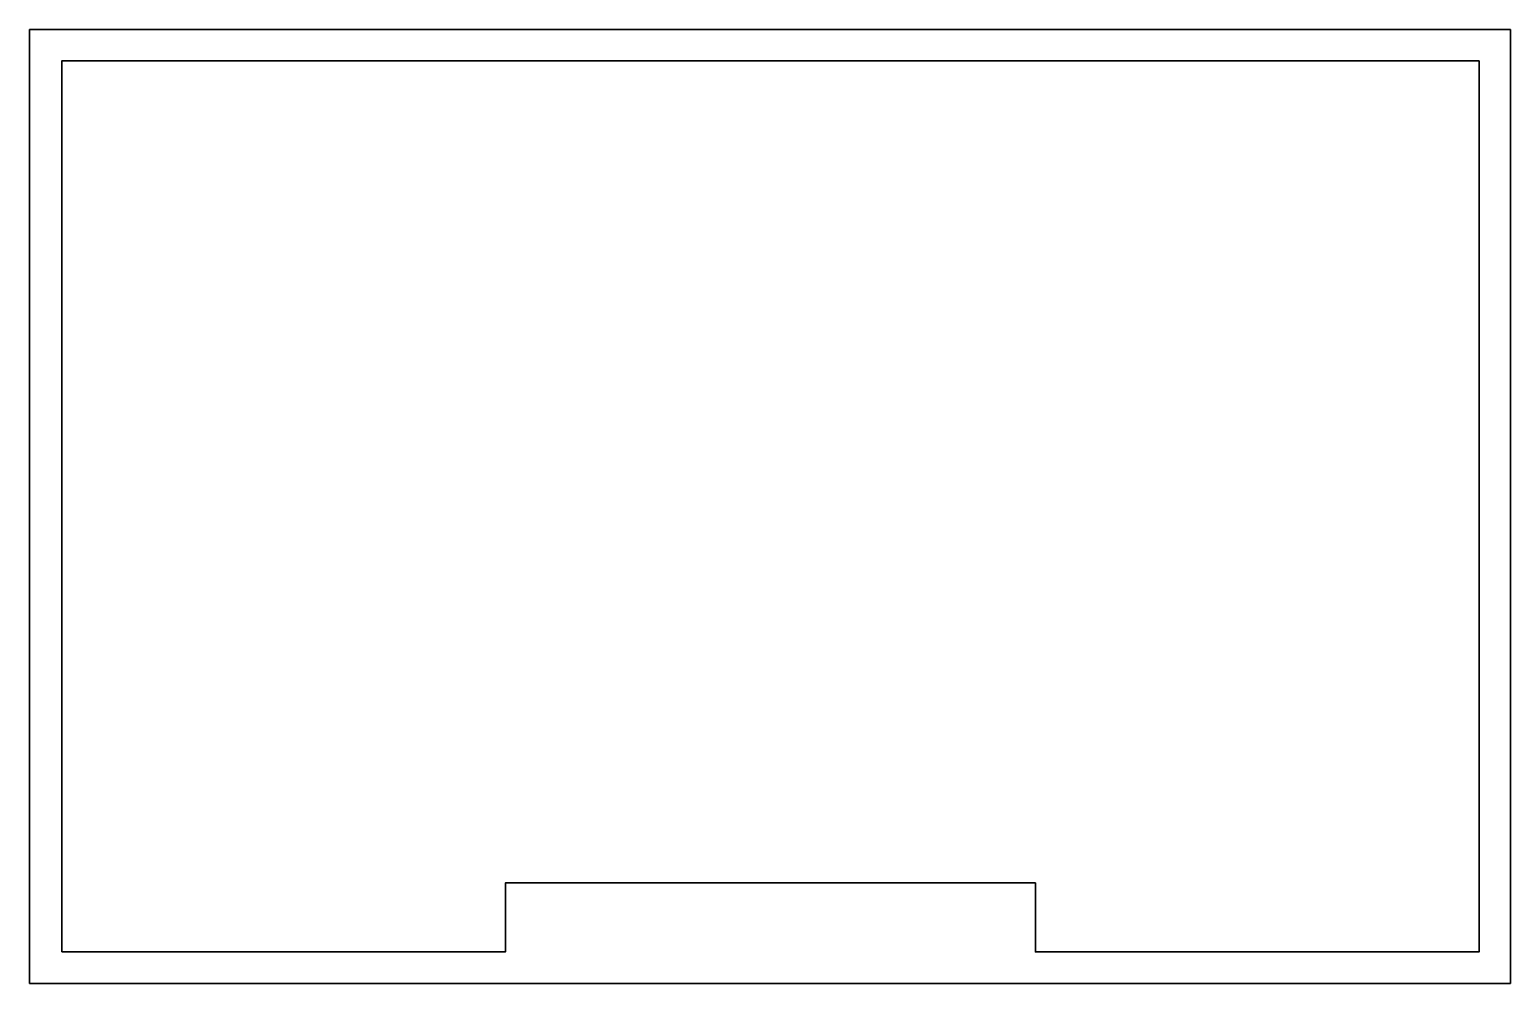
# Model space of a CAD drawing. Header units: millimetres. Extents: x -131 to 341, y -4 to 301.
import ezdxf

# ---------------------------------------------------------------- set-up
doc = ezdxf.new("R2010")
doc.units = ezdxf.units.MM
doc.header["$MEASUREMENT"] = 0
doc.layers.get('0').update_dxf_attribs({"lineweight": 0})
doc.layers.add('Safety', color=7, linetype='Continuous', lineweight=0)

msp = doc.modelspace()

# ---------------------------------------------------------------- linework, layer by layer
at = {"color": 250, "lineweight": 35, "true_color": 0x231f20}
msp.add_lwpolyline([(-120.87, 6.52), (20.63, 6.52), (20.63, 28.52), (189.63, 28.52), (189.63, 6.52), (331.13, 6.52), (331.13, 290.52), (-120.87, 290.52)], close=True, dxfattribs=at)
at = {"layer": 'Safety', "color": 18, "lineweight": 35, "true_color": 0x000000}
msp.add_lwpolyline([(341.13, -3.52), (-131.13, -3.52), (-131.13, 300.52), (341.13, 300.52)], close=True, dxfattribs=at)

doc.saveas('drawing.dxf')
